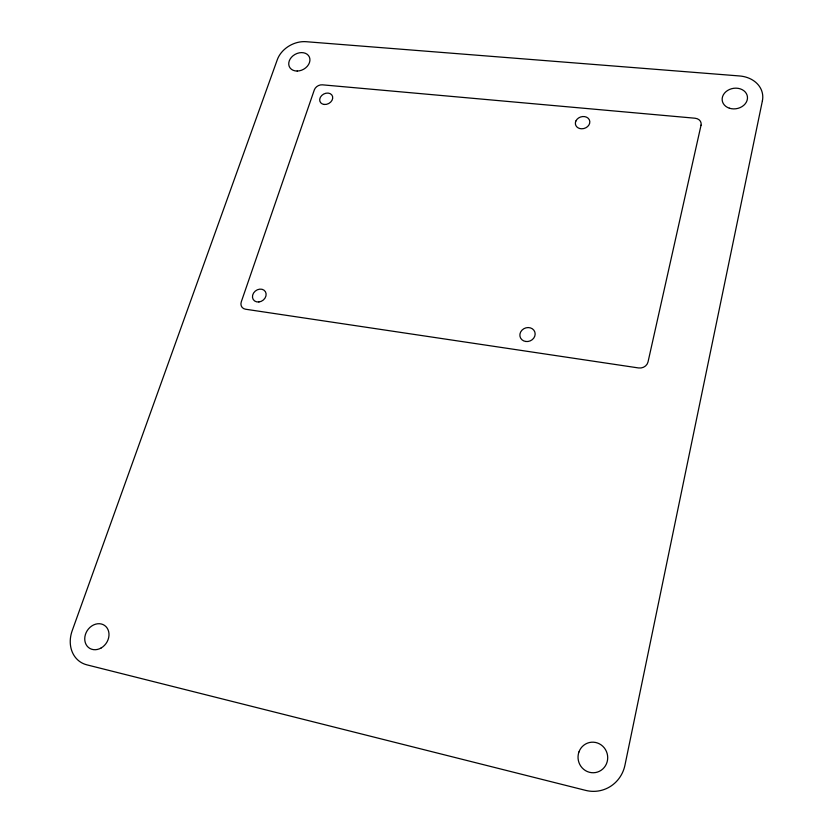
<?xml version="1.0" encoding="UTF-8"?>
<svg xmlns="http://www.w3.org/2000/svg" width="833" height="833" viewBox="0 0 833 833"><rect width="100%" height="100%" fill="white"/><g stroke="black" fill="none" stroke-linecap="round" stroke-linejoin="round"><path stroke-width="1.25" d="M762.382 100.918L624.948 765.194A33.716 32.602 76.5 0 1 585.703 790.392L86.903 664.849A30.04 25.073 -56.5 0 1 72.2 630.675L277.316 59.664A24.157 18.607 -28.4 0 1 306.086 41.702L739.537 75.959A28.135 22.71 -10.2 0 1 762.382 100.918M701.053 125.137L648.032 361.928A8.049 7.226 -11.8 0 1 638.536 367.947L245.548 309.22A7.247 6.008 -36.5 0 1 241.278 301.858L314.322 89.902A6.789 5.31 -28.2 0 1 322.433 84.831L695.034 118.224A7.601 6.216 -11.7 0 1 701.053 125.137M575.884 121.014L575.416 122.597A7.341 6.008 -17.1 0 0 579.883 128.563L581.715 128.782A7.341 6.008 -17.1 0 0 589.67 123.242A7.341 6.008 -17.1 0 0 584.704 116.62A7.341 6.008 -17.1 0 0 575.884 121.014M297.183 71.044A11.131 8.58 -28.4 0 0 309.407 57.113A11.131 8.58 -28.4 0 0 291.415 57.321A11.131 8.58 -28.4 0 0 297.183 71.044M729.385 108.207A12.734 10.277 -10.2 0 0 747.451 96.94A12.734 10.277 -10.2 0 0 727.625 90.464A12.734 10.277 -10.2 0 0 729.385 108.207M578.935 751.98A15.317 14.807 76.5 0 0 595.408 772.566A15.317 14.807 76.5 0 0 604.258 747.847A15.317 14.807 76.5 0 0 578.935 751.98M101.116 647.991A13.661 11.402 -56.5 0 0 104.594 625.448A13.661 11.402 -56.5 0 0 84.904 636.704A13.661 11.402 -56.5 0 0 101.116 647.991M324.287 104.469A6.81 5.352 -28.1 0 0 332.565 96.43A6.81 5.352 -28.1 0 0 321.767 95.451A6.81 5.352 -28.1 0 0 324.287 104.469M258.896 301.973A7.237 6.008 -35.8 0 0 265.415 291.706A7.237 6.008 -35.8 0 0 253.576 293.018A7.237 6.008 -35.8 0 0 258.896 301.973M525.727 341.478A7.757 6.872 -21.5 0 0 534.838 332.023A7.757 6.872 -21.5 0 0 521.958 330.18A7.757 6.872 -21.5 0 0 525.727 341.478"/></g></svg>
